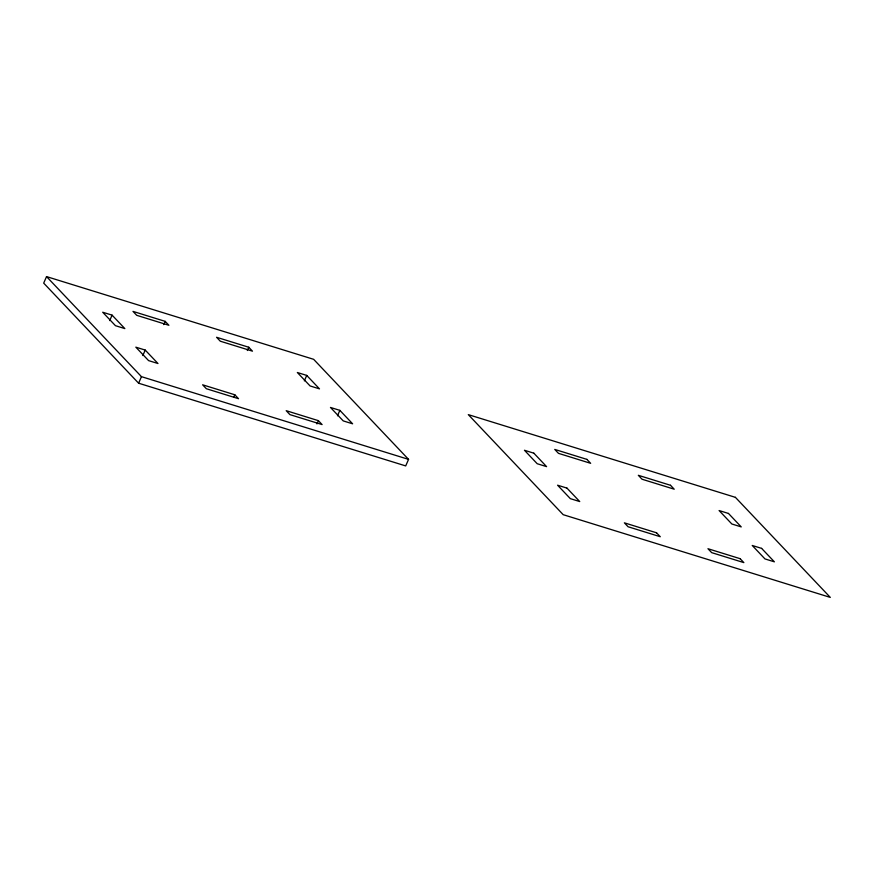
<?xml version="1.0" encoding="UTF-8"?>
<svg xmlns="http://www.w3.org/2000/svg" width="874" height="874" viewBox="0 0 874 874"><rect width="100%" height="100%" fill="white"/><g stroke="black" fill="none" stroke-linecap="round" stroke-linejoin="round"><path stroke-width="1.31" d="M46.541 276.599L43.7 283.132L138.605 383.205L405.7 465.918L408.551 459.374L313.635 359.312L46.541 276.599L141.457 376.661L408.551 459.374M109.709 320.594L112.08 315.143L102.695 312.237L115.455 325.685L124.84 328.591L112.08 315.143M142.844 355.521L145.215 350.07L135.831 347.164L148.591 360.612L157.976 363.518L145.215 350.07M163.755 324.625L165.175 321.359L132.99 311.395L136.715 315.317L168.89 325.281L165.175 321.359M138.605 383.205L141.457 376.661M247.331 350.507L248.751 347.24L216.566 337.277L220.292 341.199L252.466 351.162L248.751 347.24M233.85 396.949L234.8 394.775L202.615 384.8L206.34 388.722L238.526 398.697L234.8 394.775M304.36 380.867L306.73 375.416L297.346 372.51L310.095 385.958L319.491 388.864L306.73 375.416M316.956 423.923L318.376 420.656L286.202 410.682L289.917 414.615L322.102 424.578L318.376 420.656M337.484 415.806L339.855 410.354L330.47 407.448L343.231 420.897L352.615 423.803L339.855 410.354M735.395 497.339L468.3 414.626L563.206 514.688L830.3 597.401L735.395 497.339M586.924 459.385L554.75 449.422L558.464 453.344L590.649 463.318L586.924 459.385M670.5 485.278L638.326 475.303L642.04 479.225L674.225 489.2L670.5 485.278M533.839 453.18L524.455 450.263L537.204 463.723L546.589 466.629L533.839 453.18M728.479 513.453L719.094 510.547L731.855 523.996L741.239 526.902L728.479 513.453M566.964 488.107L557.579 485.201L570.34 498.65L579.724 501.556L566.964 488.107M761.615 548.38L752.23 545.474L764.979 558.923L774.375 561.829L761.615 548.38M656.549 532.801L624.375 522.838L628.089 526.76L660.274 536.723L656.549 532.801M740.136 558.683L707.951 548.719L711.676 552.641L743.85 562.605L740.136 558.683"/></g></svg>
